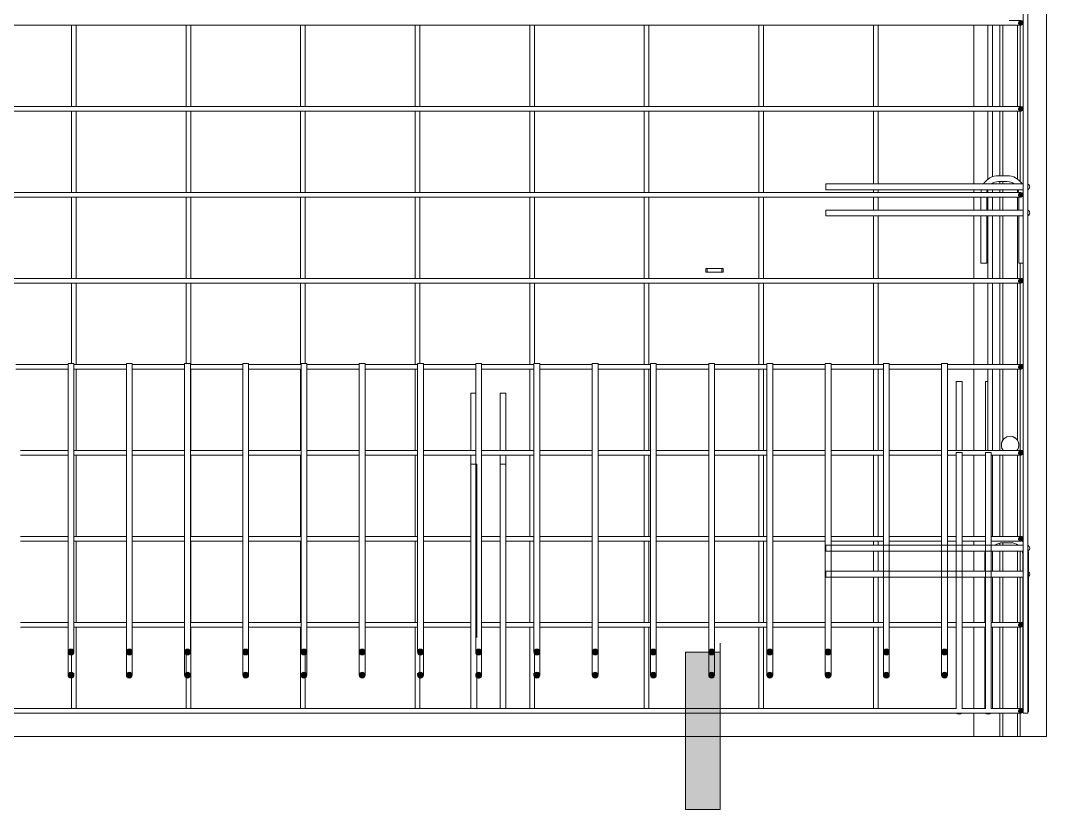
# Model space of a CAD drawing. Header units: millimetres. Extents: x 5559 to 16882, y -798 to 6095.
# Drawn here: x 7511 to 9272, y -326 to 1029 of the extents above; entities that cross this region are included whole.
import ezdxf

# ---------------------------------------------------------------- set-up
doc = ezdxf.new("R2010")
doc.units = ezdxf.units.MM
for name, color, linetype, lineweight in [('A-GENM', 13, 'Continuous', 18), ('A-WALL', 113, 'Continuous', 18), ('G-ANNO-SYMB', 111, 'Continuous', 9), ('S-RBAR', 171, 'Continuous', 18)]:
    doc.layers.add(name, color=color, linetype=linetype, lineweight=lineweight)

# ---------------------------------------------------------------- blocks, each defined once
blk = doc.blocks.new('RR spread anchor face based - RR-SA-1_4-160-295894-Elevation Front Copy 1')
at = {"layer": 'A-GENM'}
for p, q in [((8687.5, 603), (8690, 603)), ((8687.5, 597), (8687.5, 603)), ((8690, 603), (8715, 603)), ((8690, 597), (8690, 603)), ((8715, 603), (8717.5, 603)), ((8715, 597), (8715, 603)), ((8717.5, 603), (8717.5, 597)), ((8690, 597), (8687.5, 597)), ((8715, 597), (8690, 597)), ((8717.5, 597), (8715, 597))]:
    blk.add_line(p, q, dxfattribs=at)
blk = doc.blocks.new('Detail View - M_Section Tail - Filled Horizontal-15349-Elevation Front Copy 1')
at = {"layer": 'G-ANNO-SYMB'}
blk.add_hatch(color=256, dxfattribs=at).paths.add_polyline_path([(8652.3, -55.5), (8712.3, -55.5), (8712.3, -325.5), (8652.3, -325.5)])
for p, q in [((8652.3, -55.5), (8652.3, -325.5)), ((8712.3, -55.5), (8652.3, -55.5)), ((8712.3, -325.5), (8712.3, -55.5)), ((8652.3, -325.5), (8712.3, -325.5))]:
    blk.add_line(p, q, dxfattribs=at)

msp = doc.modelspace()

# ---------------------------------------------------------------- hatches: boundary and pattern name
at = {"layer": 'S-RBAR'}
h = msp.add_hatch(color=256, dxfattribs=at)
edge = h.paths.add_edge_path()
edge.add_arc((9228.4, 1024.7), 4, 0, 360)
for points in [[(9228.4, 1020.7), (9232.2, 1023.4), (9230.7, 1027.9), (9226, 1027.9), (9224.6, 1023.4)], [(9228.4, 873.1), (9232.2, 875.9), (9230.7, 880.3), (9226, 880.3), (9224.6, 875.9)], [(9228.4, 725.5), (9232.2, 728.3), (9230.7, 732.7), (9226, 732.7), (9224.6, 728.3)], [(9228.4, 577.9), (9232.2, 580.7), (9230.7, 585.2), (9226, 585.2), (9224.6, 580.7)], [(9228.4, 430.3), (9232.2, 433.1), (9230.7, 437.6), (9226, 437.6), (9224.6, 433.1), (9226.6, 431.6)], [(9228.4, 282.8), (9232.2, 285.5), (9230.7, 290), (9226, 290), (9224.6, 285.5)], [(9228.4, 135.2), (9232.2, 137.9), (9230.7, 142.4), (9226, 142.4), (9224.6, 137.9)], [(9228.4, -12.4), (9232.2, -9.7), (9230.7, -5.2), (9226, -5.2), (9224.6, -9.7)], [(7595.8, -59.9), (7601.4, -58.1), (7601.4, -52.2), (7595.8, -50.4), (7592.4, -55.2)], [(7695.8, -59.9), (7701.4, -58.1), (7701.4, -52.2), (7695.8, -50.4), (7692.4, -55.2)], [(7795.8, -59.9), (7801.4, -58.1), (7801.4, -52.2), (7795.8, -50.4), (7792.4, -55.2)], [(7895.8, -59.9), (7901.4, -58.1), (7901.4, -52.2), (7895.8, -50.4), (7892.4, -55.2)], [(7995.8, -59.9), (8001.4, -58.1), (8001.4, -52.2), (7995.8, -50.4), (7992.4, -55.2)], [(8095.8, -59.9), (8101.4, -58.1), (8101.4, -52.2), (8095.8, -50.4), (8092.4, -55.2)], [(8195.8, -59.9), (8201.4, -58.1), (8201.4, -52.2), (8195.8, -50.4), (8192.4, -55.2)], [(8295.8, -59.9), (8301.4, -58.1), (8301.4, -52.2), (8295.8, -50.4), (8292.4, -55.2)], [(8395.8, -59.9), (8401.4, -58.1), (8401.4, -52.2), (8395.8, -50.4), (8392.4, -55.2)], [(8495.8, -59.9), (8501.4, -58.1), (8501.4, -52.2), (8495.8, -50.4), (8492.4, -55.2), (8493, -56)], [(8595.8, -59.9), (8601.4, -58.1), (8601.4, -52.2), (8595.8, -50.4), (8592.4, -55.2)], [(8695.8, -59.9), (8701.4, -58.1), (8701.4, -52.2), (8695.8, -50.4), (8692.4, -55.2)], [(8795.8, -59.9), (8801.4, -58.1), (8801.4, -52.2), (8795.8, -50.4), (8792.4, -55.2)], [(8895.8, -59.9), (8901.4, -58.1), (8901.4, -52.2), (8895.8, -50.4), (8892.4, -55.2)], [(8995.8, -59.9), (9001.4, -58.1), (9001.4, -52.2), (8995.8, -50.4), (8992.4, -55.2)], [(9095.8, -59.9), (9101.4, -58.1), (9101.4, -52.2), (9095.8, -50.4), (9092.4, -55.2), (9094.3, -57.7)], [(7595.8, -99.8), (7601.4, -98), (7601.4, -92.1), (7595.8, -90.3), (7592.4, -95), (7595.5, -99.3)], [(7695.8, -99.8), (7701.4, -98), (7701.4, -92.1), (7695.8, -90.3), (7692.4, -95), (7695.5, -99.3)], [(7795.8, -99.8), (7801.4, -98), (7801.4, -92.1), (7795.8, -90.3), (7792.4, -95), (7795.5, -99.3)], [(7895.8, -99.8), (7901.4, -98), (7901.4, -92.1), (7895.8, -90.3), (7892.4, -95), (7895.5, -99.3)], [(7995.8, -99.8), (8001.4, -98), (8001.4, -92.1), (7995.8, -90.3), (7992.4, -95), (7995.5, -99.3)], [(8095.8, -99.8), (8101.4, -98), (8101.4, -92.1), (8095.8, -90.3), (8092.4, -95), (8095.5, -99.3)], [(8195.8, -99.8), (8201.4, -98), (8201.4, -92.1), (8195.8, -90.3), (8192.4, -95), (8195.5, -99.3)], [(8295.8, -99.8), (8301.4, -98), (8301.4, -92.1), (8295.8, -90.3), (8292.4, -95), (8295.5, -99.3)], [(8395.8, -99.8), (8401.4, -98), (8401.4, -92.1), (8395.8, -90.3), (8392.4, -95), (8395.5, -99.3)], [(8495.8, -99.8), (8501.4, -98), (8501.4, -92.1), (8495.8, -90.3), (8492.4, -95), (8495.5, -99.3)], [(8595.8, -99.8), (8601.4, -98), (8601.4, -92.1), (8595.8, -90.3), (8592.4, -95), (8595.5, -99.3)], [(8695.8, -99.8), (8701.4, -98), (8701.4, -92.1), (8695.8, -90.3), (8692.4, -95), (8695.5, -99.3)], [(8795.8, -99.8), (8801.4, -98), (8801.4, -92.1), (8795.8, -90.3), (8792.4, -95), (8795.5, -99.3)], [(8895.8, -99.8), (8901.4, -98), (8901.4, -92.1), (8895.8, -90.3), (8892.4, -95), (8895.5, -99.3)], [(8995.8, -99.8), (9001.4, -98), (9001.4, -92.1), (8995.8, -90.3), (8992.4, -95), (8995.5, -99.3)], [(9095.8, -99.8), (9101.4, -98), (9101.4, -92.1), (9095.8, -90.3), (9092.4, -95), (9095.5, -99.3)], [(9228.4, -160), (9232.2, -157.2), (9230.7, -152.8), (9226, -152.8), (9224.6, -157.2)]]:
    msp.add_hatch(color=256, dxfattribs=at).paths.add_polyline_path(points)
h = msp.add_hatch(color=256, dxfattribs=at)
edge = h.paths.add_edge_path()
edge.add_arc((9228.4, 877.1), 4, 0, 360)
h = msp.add_hatch(color=256, dxfattribs=at)
edge = h.paths.add_edge_path()
edge.add_arc((9228.4, 729.5), 4, 0, 360)
h = msp.add_hatch(color=256, dxfattribs=at)
edge = h.paths.add_edge_path()
edge.add_arc((9228.4, 581.9), 4, 0, 360)
h = msp.add_hatch(color=256, dxfattribs=at)
edge = h.paths.add_edge_path()
edge.add_arc((9228.4, 434.3), 4, 0, 360)
h = msp.add_hatch(color=256, dxfattribs=at)
edge = h.paths.add_edge_path()
edge.add_arc((9228.4, 286.8), 4, 0, 360)
h = msp.add_hatch(color=256, dxfattribs=at)
edge = h.paths.add_edge_path()
edge.add_arc((9228.4, 139.2), 4, 0, 360)
h = msp.add_hatch(color=256, dxfattribs=at)
edge = h.paths.add_edge_path()
edge.add_arc((9228.4, -8.4), 4, 0, 360)
h = msp.add_hatch(color=256, dxfattribs=at)
edge = h.paths.add_edge_path()
edge.add_arc((7597.4, -55.2), 5, 0, 360)
h = msp.add_hatch(color=256, dxfattribs=at)
edge = h.paths.add_edge_path()
edge.add_arc((7697.4, -55.2), 5, 0, 360)
h = msp.add_hatch(color=256, dxfattribs=at)
edge = h.paths.add_edge_path()
edge.add_arc((7797.4, -55.2), 5, 0, 360)
h = msp.add_hatch(color=256, dxfattribs=at)
edge = h.paths.add_edge_path()
edge.add_arc((7897.4, -55.2), 5, 0, 360)
h = msp.add_hatch(color=256, dxfattribs=at)
edge = h.paths.add_edge_path()
edge.add_arc((7997.4, -55.2), 5, 0, 360)
h = msp.add_hatch(color=256, dxfattribs=at)
edge = h.paths.add_edge_path()
edge.add_arc((8097.4, -55.2), 5, 0, 360)
h = msp.add_hatch(color=256, dxfattribs=at)
edge = h.paths.add_edge_path()
edge.add_arc((8197.4, -55.2), 5, 0, 360)
h = msp.add_hatch(color=256, dxfattribs=at)
edge = h.paths.add_edge_path()
edge.add_arc((8297.4, -55.2), 5, 0, 360)
h = msp.add_hatch(color=256, dxfattribs=at)
edge = h.paths.add_edge_path()
edge.add_arc((8397.4, -55.2), 5, 0, 360)
h = msp.add_hatch(color=256, dxfattribs=at)
edge = h.paths.add_edge_path()
edge.add_arc((8497.4, -55.2), 5, 0, 360)
h = msp.add_hatch(color=256, dxfattribs=at)
edge = h.paths.add_edge_path()
edge.add_arc((8597.4, -55.2), 5, 0, 360)
h = msp.add_hatch(color=256, dxfattribs=at)
edge = h.paths.add_edge_path()
edge.add_arc((8697.4, -55.2), 5, 0, 360)
h = msp.add_hatch(color=256, dxfattribs=at)
edge = h.paths.add_edge_path()
edge.add_arc((8797.4, -55.2), 5, 0, 360)
h = msp.add_hatch(color=256, dxfattribs=at)
edge = h.paths.add_edge_path()
edge.add_arc((8897.4, -55.2), 5, 0, 360)
h = msp.add_hatch(color=256, dxfattribs=at)
edge = h.paths.add_edge_path()
edge.add_arc((8997.4, -55.2), 5, 0, 360)
h = msp.add_hatch(color=256, dxfattribs=at)
edge = h.paths.add_edge_path()
edge.add_arc((9097.4, -55.2), 5, 0, 360)
h = msp.add_hatch(color=256, dxfattribs=at)
edge = h.paths.add_edge_path()
edge.add_arc((7597.4, -95), 5, 0, 360)
h = msp.add_hatch(color=256, dxfattribs=at)
edge = h.paths.add_edge_path()
edge.add_arc((7697.4, -95), 5, 0, 360)
h = msp.add_hatch(color=256, dxfattribs=at)
edge = h.paths.add_edge_path()
edge.add_arc((7797.4, -95), 5, 0, 360)
h = msp.add_hatch(color=256, dxfattribs=at)
edge = h.paths.add_edge_path()
edge.add_arc((7897.4, -95), 5, 0, 360)
h = msp.add_hatch(color=256, dxfattribs=at)
edge = h.paths.add_edge_path()
edge.add_arc((7997.4, -95), 5, 0, 360)
h = msp.add_hatch(color=256, dxfattribs=at)
edge = h.paths.add_edge_path()
edge.add_arc((8097.4, -95), 5, 0, 360)
h = msp.add_hatch(color=256, dxfattribs=at)
edge = h.paths.add_edge_path()
edge.add_arc((8197.4, -95), 5, 0, 360)
h = msp.add_hatch(color=256, dxfattribs=at)
edge = h.paths.add_edge_path()
edge.add_arc((8297.4, -95), 5, 0, 360)
h = msp.add_hatch(color=256, dxfattribs=at)
edge = h.paths.add_edge_path()
edge.add_arc((8397.4, -95), 5, 0, 360)
h = msp.add_hatch(color=256, dxfattribs=at)
edge = h.paths.add_edge_path()
edge.add_arc((8497.4, -95), 5, 0, 360)
h = msp.add_hatch(color=256, dxfattribs=at)
edge = h.paths.add_edge_path()
edge.add_arc((8597.4, -95), 5, 0, 360)
h = msp.add_hatch(color=256, dxfattribs=at)
edge = h.paths.add_edge_path()
edge.add_arc((8697.4, -95), 5, 0, 360)
h = msp.add_hatch(color=256, dxfattribs=at)
edge = h.paths.add_edge_path()
edge.add_arc((8797.4, -95), 5, 0, 360)
h = msp.add_hatch(color=256, dxfattribs=at)
edge = h.paths.add_edge_path()
edge.add_arc((8897.4, -95), 5, 0, 360)
h = msp.add_hatch(color=256, dxfattribs=at)
edge = h.paths.add_edge_path()
edge.add_arc((8997.4, -95), 5, 0, 360)
h = msp.add_hatch(color=256, dxfattribs=at)
edge = h.paths.add_edge_path()
edge.add_arc((9097.4, -95), 5, 0, 360)
h = msp.add_hatch(color=256, dxfattribs=at)
edge = h.paths.add_edge_path()
edge.add_arc((9228.4, -156), 4, 0, 360)

# ---------------------------------------------------------------- linework, layer by layer
at = {"layer": 'A-WALL'}
for p, q in [((9272.4, 3000), (9272.4, -200)), ((9147.4, 881.1), (9147.4, 1020.7)), ((9192.4, 881.1), (9192.4, 1020.7)), ((9197.4, 1020.7), (9197.4, 881.1)), ((9222.4, 881.1), (9222.4, 1020.7)), ((9227.4, 1020.7), (9227.4, 881.1)), ((9147.4, 748.1), (9147.4, 873.1)), ((9192.4, 762.3), (9192.4, 873.1)), ((9197.4, 873.1), (9197.4, 762.3)), ((9222.4, 756.4), (9222.4, 873.1)), ((9227.4, 873.1), (9227.4, 751.8)), ((9192.4, 748.1), (9192.4, 752.3)), ((9197.4, 752.3), (9197.4, 748.1)), ((9147.4, 733.5), (9147.4, 738.1)), ((9147.4, 703.4), (9147.4, 725.5)), ((9192.4, 733.5), (9192.4, 738.1)), ((9192.4, 703.4), (9192.4, 725.5)), ((9197.4, 738.1), (9197.4, 733.5)), ((9197.4, 725.5), (9197.4, 703.4)), ((9222.4, 733.5), (9222.4, 738.1)), ((9222.4, 703.4), (9222.4, 725.5)), ((9147.4, 585.9), (9147.4, 693.4)), ((9192.4, 585.9), (9192.4, 693.4)), ((9197.4, 693.4), (9197.4, 585.9)), ((9222.4, 585.9), (9222.4, 693.4)), ((9227.4, 612.3), (9227.4, 585.9)), ((9147.4, 438.3), (9147.4, 577.9)), ((9192.4, 438.3), (9192.4, 577.9)), ((9197.4, 577.9), (9197.4, 438.3)), ((9222.4, 438.3), (9222.4, 577.9)), ((9227.4, 577.9), (9227.4, 438.3)), ((9147.4, 290.8), (9147.4, 430.3)), ((9192.4, 290.8), (9192.4, 430.3)), ((9197.4, 430.3), (9197.4, 308.3)), ((9222.4, 308.3), (9222.4, 430.3)), ((9227.4, 430.3), (9227.4, 290.8)), ((9147.4, 143.2), (9147.4, 282.8)), ((9192.4, 143.2), (9192.4, 282.8)), ((9197.4, 291.7), (9197.4, 290.8)), ((9197.4, 282.8), (9197.4, 143.2)), ((9222.4, 290.8), (9222.4, 291.7)), ((9222.4, 143.2), (9222.4, 282.8)), ((9227.4, 282.8), (9227.4, 143.2)), ((9147.4, 128.1), (9147.4, 135.2)), ((9192.4, 128.1), (9192.4, 131.8)), ((9197.4, 132.3), (9197.4, 128.1)), ((9222.4, 128.1), (9222.4, 129)), ((9147.4, 83.4), (9147.4, 118.1)), ((9192.4, 83.4), (9192.4, 118.1)), ((9197.4, 118.1), (9197.4, 83.4)), ((9222.4, 83.4), (9222.4, 118.1)), ((9227.4, 118.1), (9227.4, 83.4)), ((9147.4, -4.4), (9147.4, 73.4)), ((9192.4, -4.4), (9192.4, 73.4)), ((9197.4, 73.4), (9197.4, -4.4)), ((9222.4, -4.4), (9222.4, 73.4)), ((9227.4, 73.4), (9227.4, -4.4)), ((9147.4, -152), (9147.4, -12.4)), ((9192.4, -152), (9192.4, -12.4)), ((9197.4, -12.4), (9197.4, -152)), ((9222.4, -152), (9222.4, -12.4)), ((9227.4, -12.4), (9227.4, -152)), ((9147.4, -200), (9147.4, -160)), ((9192.4, -200), (9192.4, -160)), ((9197.4, -160), (9197.4, -200)), ((9222.4, -200), (9222.4, -160)), ((9227.4, -160), (9227.4, -200)), ((6522.4, -200), (9272.4, -200))]:
    msp.add_line(p, q, dxfattribs=at)
at = {"layer": 'A-WALL', "flags": 128}
for points in [[(9197.4, 308.3), (9196.6, 307), (9196, 305.7), (9195.5, 304.3), (9195.2, 302.9), (9195, 301.5), (9194.9, 300)], [(9194.9, 300), (9195, 298.5), (9195.2, 297.1), (9195.5, 295.7), (9196, 294.3), (9196.6, 293), (9197.4, 291.7)], [(9224.9, 300), (9224.8, 301.5), (9224.6, 302.9), (9224.2, 304.3), (9223.8, 305.7), (9223.1, 307), (9222.4, 308.3)], [(9222.4, 291.7), (9223.1, 293), (9223.8, 294.3), (9224.2, 295.7), (9224.6, 297.1), (9224.8, 298.5), (9224.9, 300)]]:
    msp.add_lwpolyline(points, dxfattribs=at)
at = {"layer": 'A-WALL'}
for start, end in [(165.7119, 180), (180, 194.2881), (150.5664, 163.1431), (140.2016, 149.307), (33.5573, 146.4427), (125.2469, 133.6288), (105, 119.0796), (60.8122, 75), (46.2184, 55.3701), (30.3867, 40.3779), (15.2591, 29.6844), (0, 14.6602), (345.3398, 0), (196.8569, 209.4336), (210.693, 218.4403), (213.5573, 218.3822), (321.5597, 329.6133), (321.6178, 326.4427), (330.3156, 344.7409)]:
    msp.add_arc((9209.9, 300), 15, start, end, dxfattribs=at)
at = {"layer": 'G-ANNO-SYMB'}
msp.add_line((8712.3, -40.2), (8712.3, -55.5), dxfattribs=at)
at = {"layer": 'S-RBAR'}
for p, q in [((9232.4, -160), (9232.4, 2960)), ((9240.4, -160), (9240.4, 2960)), ((9208.4, 1028.7), (9228.4, 1028.7)), ((9226, 1027.9), (9224.6, 1023.4)), ((9224.6, 1023.4), (9228.4, 1020.7)), ((9230.7, 1027.9), (9226, 1027.9)), ((9228.4, 1020.7), (9232.2, 1023.4)), ((9232.2, 1023.4), (9230.7, 1027.9)), ((6586.4, 1020.7), (9208.4, 1020.7)), ((7598.3, 1020.7), (7598.3, 881.1)), ((7606.3, 1020.7), (7606.3, 881.1)), ((7795, 1020.7), (7795, 881.1)), ((7803, 1020.7), (7803, 881.1)), ((7991.7, 1020.7), (7991.7, 881.1)), ((7999.7, 1020.7), (7999.7, 881.1)), ((8188.4, 1020.7), (8188.4, 881.1)), ((8196.4, 1020.7), (8196.4, 881.1)), ((8385.1, 1020.7), (8385.1, 881.1)), ((8393.1, 1020.7), (8393.1, 881.1)), ((8581.8, 1020.7), (8581.8, 881.1)), ((8589.8, 1020.7), (8589.8, 881.1)), ((8778.5, 1020.7), (8778.5, 881.1)), ((8786.5, 1020.7), (8786.5, 881.1)), ((8975.2, 1020.7), (8975.2, 881.1)), ((8983.2, 1020.7), (8983.2, 881.1)), ((9171.9, 1020.7), (9171.9, 881.1)), ((9179.9, 1020.7), (9179.9, 881.1)), ((9208.4, 1020.7), (9228.4, 1020.7)), ((6586.4, 881.1), (9208.4, 881.1)), ((9208.4, 881.1), (9228.4, 881.1)), ((6586.4, 873.1), (9208.4, 873.1)), ((7598.3, 873.1), (7598.3, 733.5)), ((7606.3, 873.1), (7606.3, 733.5)), ((7795, 873.1), (7795, 733.5)), ((7803, 873.1), (7803, 733.5)), ((7991.7, 873.1), (7991.7, 733.5)), ((7999.7, 873.1), (7999.7, 733.5)), ((8188.4, 873.1), (8188.4, 733.5)), ((8196.4, 873.1), (8196.4, 733.5)), ((8385.1, 873.1), (8385.1, 733.5)), ((8393.1, 873.1), (8393.1, 733.5)), ((8581.8, 873.1), (8581.8, 733.5)), ((8589.8, 873.1), (8589.8, 733.5)), ((8778.5, 873.1), (8778.5, 733.5)), ((8786.5, 873.1), (8786.5, 733.5)), ((8975.2, 873.1), (8975.2, 748.1)), ((8983.2, 873.1), (8983.2, 748.1)), ((9171.9, 873.1), (9171.9, 756)), ((9179.9, 873.1), (9179.9, 760.4)), ((9208.4, 873.1), (9228.4, 873.1)), ((9226, 880.3), (9224.6, 875.9)), ((9224.6, 875.9), (9228.4, 873.1)), ((9230.7, 880.3), (9226, 880.3)), ((9228.4, 873.1), (9232.2, 875.9)), ((9232.2, 875.9), (9230.7, 880.3)), ((9204.9, 762.3), (9189.9, 762.3)), ((9217.7, 748.1), (8893.7, 748.1)), ((8893.7, 748.1), (8893.7, 738.1)), ((9179.9, 749.6), (9179.9, 748.1)), ((9204.9, 752.3), (9189.9, 752.3)), ((9217.7, 748.1), (9232.9, 748.1)), ((6586.4, 733.5), (9208.4, 733.5)), ((6586.4, 725.5), (9208.4, 725.5)), ((7598.3, 725.5), (7598.3, 585.9)), ((7606.3, 725.5), (7606.3, 585.9)), ((7795, 725.5), (7795, 585.9)), ((7803, 725.5), (7803, 585.9)), ((7991.7, 725.5), (7991.7, 585.9)), ((7999.7, 725.5), (7999.7, 585.9)), ((8188.4, 725.5), (8188.4, 585.9)), ((8196.4, 725.5), (8196.4, 585.9)), ((8385.1, 725.5), (8385.1, 585.9)), ((8393.1, 725.5), (8393.1, 585.9)), ((8581.8, 725.5), (8581.8, 585.9)), ((8589.8, 725.5), (8589.8, 585.9)), ((8778.5, 725.5), (8778.5, 585.9)), ((8786.5, 725.5), (8786.5, 585.9)), ((9217.7, 738.1), (8893.7, 738.1)), ((8975.2, 738.1), (8975.2, 733.5)), ((8975.2, 725.5), (8975.2, 703.4)), ((8983.2, 738.1), (8983.2, 733.5)), ((8983.2, 725.5), (8983.2, 703.4)), ((9159.9, 725.5), (9159.9, 703.4)), ((9169.9, 725.5), (9169.9, 703.4)), ((9171.9, 738.1), (9171.9, 733.5)), ((9171.9, 725.5), (9171.9, 703.4)), ((9179.9, 738.1), (9179.9, 733.5)), ((9179.9, 725.5), (9179.9, 703.4)), ((9208.4, 733.5), (9228.4, 733.5)), ((9208.4, 725.5), (9228.4, 725.5)), ((9217.7, 738.1), (9232.9, 738.1)), ((9226, 732.7), (9224.6, 728.3)), ((9224.6, 728.3), (9228.4, 725.5)), ((9224.9, 703.4), (9224.9, 725.5)), ((9230.7, 732.7), (9226, 732.7)), ((9228.4, 725.5), (9232.2, 728.3)), ((9232.2, 728.3), (9230.7, 732.7)), ((9217.7, 703.4), (8893.7, 703.4)), ((8893.7, 703.4), (8893.7, 693.4)), ((9217.7, 693.4), (8893.7, 693.4)), ((8975.2, 693.4), (8975.2, 585.9)), ((8983.2, 693.4), (8983.2, 585.9)), ((9159.9, 693.4), (9159.9, 612.3)), ((9169.9, 693.4), (9169.9, 612.3)), ((9171.9, 693.4), (9171.9, 585.9)), ((9179.9, 693.4), (9179.9, 585.9)), ((9217.7, 703.4), (9232.9, 703.4)), ((9217.7, 693.4), (9232.9, 693.4)), ((9224.9, 612.3), (9224.9, 693.4)), ((9159.9, 612.3), (9169.9, 612.3)), ((9232.4, 612.3), (9224.9, 612.3)), ((6586.4, 585.9), (9208.4, 585.9)), ((9208.4, 585.9), (9228.4, 585.9)), ((9226, 585.2), (9224.6, 580.7)), ((9230.7, 585.2), (9226, 585.2)), ((9232.2, 580.7), (9230.7, 585.2)), ((6586.4, 577.9), (9208.4, 577.9)), ((7598.3, 577.9), (7598.3, 439.8)), ((7606.3, 577.9), (7606.3, 438.3)), ((7795, 577.9), (7795, 439.8)), ((7803, 577.9), (7803, 438.3)), ((7991.7, 577.9), (7991.7, 438.3)), ((7999.7, 577.9), (7999.7, 439.8)), ((8188.4, 577.9), (8188.4, 438.3)), ((8196.4, 577.9), (8196.4, 439.8)), ((8385.1, 577.9), (8385.1, 438.3)), ((8393.1, 577.9), (8393.1, 439.8)), ((8581.8, 577.9), (8581.8, 438.3)), ((8589.8, 577.9), (8589.8, 438.3)), ((8778.5, 577.9), (8778.5, 438.3)), ((8786.5, 577.9), (8786.5, 438.3)), ((8975.2, 577.9), (8975.2, 438.3)), ((8983.2, 577.9), (8983.2, 438.3)), ((9171.9, 577.9), (9171.9, 438.3)), ((9179.9, 577.9), (9179.9, 438.3)), ((9208.4, 577.9), (9228.4, 577.9)), ((9224.6, 580.7), (9228.4, 577.9)), ((9228.4, 577.9), (9232.2, 580.7)), ((7502.4, 438.3), (7592.4, 438.3)), ((7502.4, 430.3), (7592.4, 430.3)), ((7592.4, 439.8), (7592.4, -30.2)), ((7592.4, 439.8), (7602.4, 439.8)), ((7602.4, 439.8), (7602.4, -30.2)), ((7602.4, 438.3), (7692.4, 438.3)), ((7602.4, 430.3), (7692.4, 430.3)), ((7606.3, 430.3), (7606.3, 290.8)), ((7692.4, 439.8), (7692.4, -30.2)), ((7692.4, 439.8), (7702.4, 439.8)), ((7702.4, 439.8), (7702.4, -30.2)), ((7702.4, 438.3), (7792.4, 438.3)), ((7702.4, 430.3), (7792.4, 430.3)), ((7792.4, 439.8), (7792.4, -30.2)), ((7792.4, 439.8), (7802.4, 439.8)), ((7802.4, 439.8), (7802.4, -30.2)), ((7802.4, 438.3), (7892.4, 438.3)), ((7802.4, 430.3), (7892.4, 430.3)), ((7803, 430.3), (7803, 290.8)), ((7892.4, 439.8), (7892.4, -30.2)), ((7892.4, 439.8), (7902.4, 439.8)), ((7902.4, 439.8), (7902.4, -30.2)), ((7902.4, 438.3), (7992.4, 438.3)), ((7902.4, 430.3), (7992.4, 430.3)), ((7991.7, 430.3), (7991.7, 290.8)), ((7992.4, 439.8), (7992.4, -30.2)), ((7992.4, 439.8), (8002.4, 439.8)), ((8002.4, 439.8), (8002.4, -30.2)), ((8002.4, 438.3), (8092.4, 438.3)), ((8002.4, 430.3), (8092.4, 430.3)), ((8092.4, 439.8), (8092.4, -30.2)), ((8092.4, 439.8), (8102.4, 439.8)), ((8102.4, 439.8), (8102.4, -30.2)), ((8102.4, 438.3), (8192.4, 438.3)), ((8102.4, 430.3), (8192.4, 430.3)), ((8188.4, 430.3), (8188.4, 290.8)), ((8192.4, 439.8), (8192.4, -30.2)), ((8192.4, 439.8), (8202.4, 439.8)), ((8202.4, 439.8), (8202.4, -30.2)), ((8202.4, 438.3), (8292.4, 438.3)), ((8202.4, 430.3), (8292.4, 430.3)), ((8292.4, 439.8), (8292.4, -30.2)), ((8292.4, 439.8), (8302.4, 439.8)), ((8302.4, 439.8), (8302.4, -30.2)), ((8302.4, 438.3), (8392.4, 438.3)), ((8302.4, 430.3), (8392.4, 430.3)), ((8385.1, 430.3), (8385.1, 290.8)), ((8392.4, 439.8), (8392.4, -30.2)), ((8392.4, 439.8), (8402.4, 439.8)), ((8402.4, 439.8), (8402.4, -30.2)), ((8402.4, 438.3), (8492.4, 438.3)), ((8402.4, 430.3), (8492.4, 430.3)), ((8492.4, 439.8), (8492.4, -30.2)), ((8492.4, 439.8), (8502.4, 439.8)), ((8502.4, 439.8), (8502.4, -30.2)), ((8502.4, 438.3), (8592.4, 438.3)), ((8502.4, 430.3), (8592.4, 430.3)), ((8581.8, 430.3), (8581.8, 290.8)), ((8589.8, 430.3), (8589.8, 290.8)), ((8592.4, 439.8), (8592.4, -30.2)), ((8592.4, 439.8), (8602.4, 439.8)), ((8602.4, 439.8), (8602.4, -30.2)), ((8602.4, 438.3), (8692.4, 438.3)), ((8602.4, 430.3), (8692.4, 430.3)), ((8692.4, 439.8), (8692.4, -30.2)), ((8692.4, 439.8), (8702.4, 439.8)), ((8702.4, 439.8), (8702.4, -30.2)), ((8702.4, 438.3), (8792.4, 438.3)), ((8702.4, 430.3), (8792.4, 430.3)), ((8778.5, 430.3), (8778.5, 290.8)), ((8786.5, 430.3), (8786.5, 290.8)), ((8792.4, 439.8), (8792.4, -30.2)), ((8792.4, 439.8), (8802.4, 439.8)), ((8802.4, 439.8), (8802.4, -30.2)), ((8802.4, 438.3), (8892.4, 438.3)), ((8802.4, 430.3), (8892.4, 430.3)), ((8892.4, 439.8), (8892.4, -30.2)), ((8892.4, 439.8), (8902.4, 439.8)), ((8902.4, 439.8), (8902.4, -30.2)), ((8902.4, 438.3), (8992.4, 438.3)), ((8902.4, 430.3), (8992.4, 430.3)), ((8975.2, 430.3), (8975.2, 290.8)), ((8983.2, 430.3), (8983.2, 290.8)), ((8992.4, 439.8), (8992.4, -30.2)), ((8992.4, 439.8), (9002.4, 439.8)), ((9002.4, 439.8), (9002.4, -30.2)), ((9002.4, 438.3), (9092.4, 438.3)), ((9002.4, 430.3), (9092.4, 430.3)), ((9092.4, 439.8), (9092.4, -30.2)), ((9092.4, 439.8), (9102.4, 439.8)), ((9102.4, 439.8), (9102.4, -30.2)), ((9102.4, 438.3), (9208.4, 438.3)), ((9102.4, 430.3), (9208.4, 430.3)), ((9171.9, 430.3), (9171.9, 290.8)), ((9179.9, 430.3), (9179.9, 290.8)), ((9208.4, 438.3), (9228.4, 438.3)), ((9208.4, 430.3), (9228.4, 430.3)), ((9226, 437.6), (9224.6, 433.1)), ((9224.6, 433.1), (9226.6, 431.6)), ((9230.7, 437.6), (9226, 437.6)), ((9226.6, 431.6), (9228.4, 430.3)), ((9228.4, 430.3), (9232.2, 433.1)), ((9232.2, 433.1), (9230.7, 437.6)), ((9127.4, 409.1), (9117.4, 409.1)), ((9117.4, 290.8), (9117.4, 409.1)), ((9127.4, 290.8), (9127.4, 409.1)), ((9171.9, 409.1), (9167.4, 409.1)), ((9167.4, 290.8), (9167.4, 409.1)), ((8292.4, 389.1), (8284.1, 389.1)), ((8284.1, 290.8), (8284.1, 389.1)), ((8344.1, 389.1), (8334.1, 389.1)), ((8334.1, 290.8), (8334.1, 389.1)), ((8344.1, 290.8), (8344.1, 389.1)), ((7510.7, 290.8), (7592.4, 290.8)), ((7510.7, 282.8), (7592.4, 282.8)), ((7602.4, 290.8), (7692.4, 290.8)), ((7602.4, 282.8), (7692.4, 282.8)), ((7606.3, 282.8), (7606.3, 143.2)), ((7702.4, 290.8), (7792.4, 290.8)), ((7702.4, 282.8), (7792.4, 282.8)), ((7802.4, 290.8), (7892.4, 290.8)), ((7802.4, 282.8), (7892.4, 282.8)), ((7803, 282.8), (7803, 143.2)), ((7902.4, 290.8), (7992.4, 290.8)), ((7902.4, 282.8), (7992.4, 282.8)), ((7991.7, 282.8), (7991.7, 143.2)), ((8002.4, 290.8), (8092.4, 290.8)), ((8002.4, 282.8), (8092.4, 282.8)), ((8102.4, 290.8), (8192.4, 290.8)), ((8102.4, 282.8), (8192.4, 282.8)), ((8188.4, 282.8), (8188.4, 143.2)), ((8202.4, 290.8), (8292.4, 290.8)), ((8202.4, 282.8), (8292.4, 282.8)), ((8284.1, 267.2), (8284.1, 282.8)), ((8302.4, 290.8), (8392.4, 290.8)), ((8302.4, 282.8), (8392.4, 282.8)), ((8334.1, 267.2), (8334.1, 282.8)), ((8344.1, 267.2), (8344.1, 282.8)), ((8385.1, 282.8), (8385.1, 143.2)), ((8402.4, 290.8), (8492.4, 290.8)), ((8402.4, 282.8), (8492.4, 282.8)), ((8502.4, 290.8), (8592.4, 290.8)), ((8502.4, 282.8), (8592.4, 282.8)), ((8581.8, 282.8), (8581.8, 143.2)), ((8589.8, 282.8), (8589.8, 143.2)), ((8602.4, 290.8), (8692.4, 290.8)), ((8602.4, 282.8), (8692.4, 282.8)), ((8702.4, 290.8), (8792.4, 290.8)), ((8702.4, 282.8), (8792.4, 282.8)), ((8778.5, 282.8), (8778.5, 143.2)), ((8786.5, 282.8), (8786.5, 143.2)), ((8802.4, 290.8), (8892.4, 290.8)), ((8802.4, 282.8), (8892.4, 282.8)), ((8902.4, 290.8), (8992.4, 290.8)), ((8902.4, 282.8), (8992.4, 282.8)), ((8975.2, 282.8), (8975.2, 143.2)), ((8983.2, 282.8), (8983.2, 143.2)), ((9002.4, 290.8), (9092.4, 290.8)), ((9002.4, 282.8), (9092.4, 282.8)), ((9102.4, 290.8), (9208.4, 290.8)), ((9102.4, 282.8), (9117.4, 282.8)), ((9117.4, 287.2), (9117.4, -132.2)), ((9117.4, 287.2), (9127.4, 287.2)), ((9127.4, 287.2), (9127.4, -132.2)), ((9127.4, 282.8), (9167.4, 282.8)), ((9167.4, 287.2), (9167.4, -132.2)), ((9167.4, 287.2), (9177.4, 287.2)), ((9177.4, 287.2), (9177.4, -132.2)), ((9177.4, 282.8), (9208.4, 282.8)), ((9179.9, 282.8), (9179.9, 143.2)), ((9208.4, 290.8), (9228.4, 290.8)), ((9208.4, 282.8), (9228.4, 282.8)), ((9226, 290), (9224.6, 285.5)), ((9224.6, 285.5), (9228.4, 282.8)), ((9230.7, 290), (9226, 290)), ((9228.4, 282.8), (9232.2, 285.5)), ((9232.2, 285.5), (9230.7, 290)), ((8284.1, 267.2), (8284.1, -129.9)), ((8284.1, 267.2), (8294.1, 267.2)), ((8294.1, 267.2), (8294.1, -30.2)), ((8334.1, 267.2), (8334.1, -129.9)), ((8334.1, 267.2), (8344.1, 267.2)), ((8344.1, 267.2), (8344.1, -129.9)), ((7510.7, 143.2), (7592.4, 143.2)), ((7602.4, 143.2), (7692.4, 143.2)), ((7702.4, 143.2), (7792.4, 143.2)), ((7802.4, 143.2), (7892.4, 143.2)), ((7902.4, 143.2), (7992.4, 143.2)), ((8002.4, 143.2), (8092.4, 143.2)), ((8102.4, 143.2), (8192.4, 143.2)), ((8202.4, 143.2), (8284.1, 143.2)), ((8302.4, 143.2), (8334.1, 143.2)), ((8344.1, 143.2), (8392.4, 143.2)), ((8402.4, 143.2), (8492.4, 143.2)), ((8502.4, 143.2), (8592.4, 143.2)), ((8602.4, 143.2), (8692.4, 143.2)), ((8702.4, 143.2), (8792.4, 143.2)), ((8802.4, 143.2), (8892.4, 143.2)), ((8902.4, 143.2), (8992.4, 143.2)), ((9002.4, 143.2), (9092.4, 143.2)), ((9102.4, 143.2), (9117.4, 143.2)), ((9127.4, 143.2), (9167.4, 143.2)), ((9177.4, 143.2), (9208.4, 143.2)), ((9208.4, 143.2), (9228.4, 143.2)), ((9226, 142.4), (9224.6, 137.9)), ((9230.7, 142.4), (9226, 142.4)), ((9232.2, 137.9), (9230.7, 142.4)), ((7510.7, 135.2), (7592.4, 135.2)), ((7602.4, 135.2), (7692.4, 135.2)), ((7606.3, 135.2), (7606.3, -4.4)), ((7702.4, 135.2), (7792.4, 135.2)), ((7802.4, 135.2), (7892.4, 135.2)), ((7803, 135.2), (7803, -4.4)), ((7902.4, 135.2), (7992.4, 135.2)), ((7991.7, 135.2), (7991.7, -4.4)), ((8002.4, 135.2), (8092.4, 135.2)), ((8102.4, 135.2), (8192.4, 135.2)), ((8188.4, 135.2), (8188.4, -4.4)), ((8202.4, 135.2), (8284.1, 135.2)), ((8302.4, 135.2), (8334.1, 135.2)), ((8344.1, 135.2), (8392.4, 135.2)), ((8385.1, 135.2), (8385.1, -4.4)), ((8402.4, 135.2), (8492.4, 135.2)), ((8502.4, 135.2), (8592.4, 135.2)), ((8581.8, 135.2), (8581.8, -4.4)), ((8589.8, 135.2), (8589.8, -4.4)), ((8602.4, 135.2), (8692.4, 135.2)), ((8702.4, 135.2), (8792.4, 135.2)), ((8778.5, 135.2), (8778.5, -4.4)), ((8786.5, 135.2), (8786.5, -4.4)), ((8802.4, 135.2), (8892.4, 135.2)), ((9217.7, 128.1), (8893.7, 128.1)), ((8893.7, 128.1), (8893.7, 118.1)), ((8902.4, 135.2), (8992.4, 135.2)), ((8975.2, 135.2), (8975.2, 128.1)), ((8983.2, 135.2), (8983.2, 128.1)), ((9002.4, 135.2), (9092.4, 135.2)), ((9102.4, 135.2), (9117.4, 135.2)), ((9127.4, 135.2), (9167.4, 135.2)), ((9177.4, 135.2), (9208.4, 135.2)), ((9211.6, 132.3), (9196.6, 132.3)), ((9208.4, 135.2), (9228.4, 135.2)), ((9217.7, 128.1), (9232.9, 128.1)), ((9224.6, 137.9), (9228.4, 135.2)), ((9228.4, 135.2), (9232.2, 137.9)), ((9217.7, 118.1), (8893.7, 118.1)), ((8975.2, 118.1), (8975.2, 83.4)), ((8983.2, 118.1), (8983.2, 83.4)), ((9166.6, 112.3), (9166.6, 83.4)), ((9179.9, 118.1), (9179.9, 83.4)), ((9217.7, 118.1), (9232.9, 118.1)), ((9231.6, 83.4), (9231.6, 112.3)), ((9241.6, -157.7), (9241.6, 112.3)), ((9217.7, 83.4), (8893.7, 83.4)), ((8893.7, 83.4), (8893.7, 73.4)), ((9217.7, 73.4), (8893.7, 73.4)), ((8975.2, 73.4), (8975.2, -4.4)), ((8983.2, 73.4), (8983.2, -4.4)), ((9166.6, 73.4), (9166.6, -4.4)), ((9179.9, 73.4), (9179.9, -4.4)), ((9217.7, 83.4), (9232.9, 83.4)), ((9217.7, 73.4), (9232.9, 73.4)), ((9231.6, -6.1), (9231.6, 73.4)), ((7510.7, -4.4), (7592.4, -4.4)), ((7510.7, -12.4), (7592.4, -12.4)), ((7602.4, -4.4), (7692.4, -4.4)), ((7602.4, -12.4), (7692.4, -12.4)), ((7606.3, -12.4), (7606.3, -152)), ((7702.4, -4.4), (7792.4, -4.4)), ((7702.4, -12.4), (7792.4, -12.4)), ((7802.4, -4.4), (7892.4, -4.4)), ((7802.4, -12.4), (7892.4, -12.4)), ((7803, -12.4), (7803, -152)), ((7902.4, -4.4), (7992.4, -4.4)), ((7902.4, -12.4), (7992.4, -12.4)), ((7991.7, -12.4), (7991.7, -152)), ((8002.4, -4.4), (8092.4, -4.4)), ((8002.4, -12.4), (8092.4, -12.4)), ((8102.4, -4.4), (8192.4, -4.4)), ((8102.4, -12.4), (8192.4, -12.4)), ((8188.4, -12.4), (8188.4, -152)), ((8202.4, -4.4), (8284.1, -4.4)), ((8202.4, -12.4), (8284.1, -12.4)), ((8302.4, -4.4), (8334.1, -4.4)), ((8302.4, -12.4), (8334.1, -12.4)), ((8344.1, -4.4), (8392.4, -4.4)), ((8344.1, -12.4), (8392.4, -12.4)), ((8385.1, -12.4), (8385.1, -152)), ((8402.4, -4.4), (8492.4, -4.4)), ((8402.4, -12.4), (8492.4, -12.4)), ((8502.4, -4.4), (8592.4, -4.4)), ((8502.4, -12.4), (8592.4, -12.4)), ((8581.8, -12.4), (8581.8, -152)), ((8589.8, -12.4), (8589.8, -152)), ((8602.4, -4.4), (8692.4, -4.4)), ((8602.4, -12.4), (8692.4, -12.4)), ((8702.4, -4.4), (8792.4, -4.4)), ((8702.4, -12.4), (8792.4, -12.4)), ((8778.5, -12.4), (8778.5, -152)), ((8786.5, -12.4), (8786.5, -152)), ((8802.4, -4.4), (8892.4, -4.4)), ((8802.4, -12.4), (8892.4, -12.4)), ((8902.4, -4.4), (8992.4, -4.4)), ((8902.4, -12.4), (8992.4, -12.4)), ((8975.2, -12.4), (8975.2, -152)), ((8983.2, -12.4), (8983.2, -152)), ((9002.4, -4.4), (9092.4, -4.4)), ((9002.4, -12.4), (9092.4, -12.4)), ((9102.4, -4.4), (9117.4, -4.4)), ((9102.4, -12.4), (9117.4, -12.4)), ((9127.4, -4.4), (9167.4, -4.4)), ((9127.4, -12.4), (9167.4, -12.4)), ((9166.6, -12.4), (9166.6, -152)), ((9177.4, -4.4), (9208.4, -4.4)), ((9177.4, -12.4), (9208.4, -12.4)), ((9179.9, -12.4), (9179.9, -152)), ((9208.4, -4.4), (9228.4, -4.4)), ((9208.4, -12.4), (9228.4, -12.4)), ((9226, -5.2), (9224.6, -9.7)), ((9224.6, -9.7), (9228.4, -12.4)), ((9230.7, -5.2), (9226, -5.2)), ((9228.4, -12.4), (9232.2, -9.7)), ((9232.2, -9.7), (9230.7, -5.2)), ((9231.6, -153.7), (9231.6, -10.7)), ((7592.4, -30.2), (7592.4, -55.2)), ((7602.4, -30.2), (7602.4, -55.2)), ((7692.4, -30.2), (7692.4, -55.2)), ((7702.4, -30.2), (7702.4, -55.2)), ((7792.4, -30.2), (7792.4, -55.2)), ((7802.4, -30.2), (7802.4, -55.2)), ((7892.4, -30.2), (7892.4, -55.2)), ((7902.4, -30.2), (7902.4, -55.2)), ((7992.4, -30.2), (7992.4, -55.2)), ((8002.4, -30.2), (8002.4, -55.2)), ((8092.4, -30.2), (8092.4, -55.2)), ((8102.4, -30.2), (8102.4, -55.2)), ((8192.4, -30.2), (8192.4, -55.2)), ((8202.4, -30.2), (8202.4, -55.2)), ((8292.4, -30.2), (8292.4, -55.2)), ((8302.4, -30.2), (8302.4, -55.2)), ((8392.4, -30.2), (8392.4, -55.2)), ((8402.4, -30.2), (8402.4, -55.2)), ((8492.4, -30.2), (8492.4, -55.2)), ((8502.4, -30.2), (8502.4, -55.2)), ((8592.4, -30.2), (8592.4, -55.2)), ((8602.4, -30.2), (8602.4, -55.2)), ((8692.4, -30.2), (8692.4, -55.2)), ((8702.4, -30.2), (8702.4, -55.2)), ((8792.4, -30.2), (8792.4, -55.2)), ((8802.4, -30.2), (8802.4, -55.2)), ((8892.4, -30.2), (8892.4, -55.2)), ((8902.4, -30.2), (8902.4, -55.2)), ((8992.4, -30.2), (8992.4, -55.2)), ((9002.4, -30.2), (9002.4, -55.2)), ((9092.4, -30.2), (9092.4, -55.2)), ((9102.4, -30.2), (9102.4, -55.2)), ((7595.8, -50.4), (7592.4, -55.2)), ((7601.4, -52.2), (7595.8, -50.4)), ((7601.4, -58.1), (7601.4, -52.2)), ((7695.8, -50.4), (7692.4, -55.2)), ((7701.4, -52.2), (7695.8, -50.4)), ((7701.4, -58.1), (7701.4, -52.2)), ((7795.8, -50.4), (7792.4, -55.2)), ((7801.4, -52.2), (7795.8, -50.4)), ((7801.4, -58.1), (7801.4, -52.2)), ((7895.8, -50.4), (7892.4, -55.2)), ((7901.4, -52.2), (7895.8, -50.4)), ((7901.4, -58.1), (7901.4, -52.2)), ((7995.8, -50.4), (7992.4, -55.2)), ((8001.4, -52.2), (7995.8, -50.4)), ((8001.4, -58.1), (8001.4, -52.2)), ((8095.8, -50.4), (8092.4, -55.2)), ((8101.4, -52.2), (8095.8, -50.4)), ((8101.4, -58.1), (8101.4, -52.2)), ((8195.8, -50.4), (8192.4, -55.2)), ((8201.4, -52.2), (8195.8, -50.4)), ((8201.4, -58.1), (8201.4, -52.2)), ((8295.8, -50.4), (8292.4, -55.2)), ((8301.4, -52.2), (8295.8, -50.4)), ((8301.4, -58.1), (8301.4, -52.2)), ((8395.8, -50.4), (8392.4, -55.2)), ((8401.4, -52.2), (8395.8, -50.4)), ((8401.4, -58.1), (8401.4, -52.2)), ((8495.8, -50.4), (8492.4, -55.2)), ((8501.4, -52.2), (8495.8, -50.4)), ((8501.4, -58.1), (8501.4, -52.2)), ((8595.8, -50.4), (8592.4, -55.2)), ((8601.4, -52.2), (8595.8, -50.4)), ((8601.4, -58.1), (8601.4, -52.2)), ((8695.8, -50.4), (8692.4, -55.2)), ((8701.4, -52.2), (8695.8, -50.4)), ((8701.4, -58.1), (8701.4, -52.2)), ((8795.8, -50.4), (8792.4, -55.2)), ((8801.4, -52.2), (8795.8, -50.4)), ((8801.4, -58.1), (8801.4, -52.2)), ((8895.8, -50.4), (8892.4, -55.2)), ((8901.4, -52.2), (8895.8, -50.4)), ((8901.4, -58.1), (8901.4, -52.2)), ((8995.8, -50.4), (8992.4, -55.2)), ((9001.4, -52.2), (8995.8, -50.4)), ((9001.4, -58.1), (9001.4, -52.2)), ((9095.8, -50.4), (9092.4, -55.2)), ((9101.4, -52.2), (9095.8, -50.4)), ((9101.4, -58.1), (9101.4, -52.2)), ((7592.4, -55.2), (7595.8, -59.9)), ((7592.4, -55.2), (7592.4, -70)), ((7592.4, -70), (7592.4, -95)), ((7595.8, -59.9), (7601.4, -58.1)), ((7598.3, -55.2), (7598.3, -55.9)), ((7598.3, -60), (7598.3, -91.8)), ((7692.4, -55.2), (7695.8, -59.9)), ((7692.4, -55.2), (7692.4, -70)), ((7692.4, -70), (7692.4, -95)), ((7695.8, -59.9), (7701.4, -58.1)), ((7702.4, -55.2), (7702.4, -70)), ((7702.4, -70), (7702.4, -95)), ((7792.4, -55.2), (7795.8, -59.9)), ((7792.4, -55.2), (7792.4, -70)), ((7792.4, -70), (7792.4, -95)), ((7795, -59.5), (7795, -91.8)), ((7795.8, -59.9), (7801.4, -58.1)), ((7892.4, -55.2), (7895.8, -59.9)), ((7892.4, -55.2), (7892.4, -70)), ((7892.4, -70), (7892.4, -95)), ((7895.8, -59.9), (7901.4, -58.1)), ((7902.4, -55.2), (7902.4, -70)), ((7902.4, -70), (7902.4, -95)), ((7992.4, -55.2), (7995.8, -59.9)), ((7995.8, -59.9), (8001.4, -58.1)), ((7999.7, -55.2), (7999.7, -56.1)), ((7999.7, -59.5), (7999.7, -91.8)), ((8002.4, -55.2), (8002.4, -70)), ((8002.4, -70), (8002.4, -95)), ((8092.4, -55.2), (8095.8, -59.9)), ((8092.4, -55.2), (8092.4, -70)), ((8092.4, -70), (8092.4, -95)), ((8095.8, -59.9), (8101.4, -58.1)), ((8102.4, -55.2), (8102.4, -70)), ((8102.4, -70), (8102.4, -95)), ((8192.4, -55.2), (8195.8, -59.9)), ((8195.8, -59.9), (8201.4, -58.1)), ((8196.4, -55.2), (8196.4, -55.7)), ((8196.4, -60), (8196.4, -91.8)), ((8202.4, -55.2), (8202.4, -70)), ((8202.4, -70), (8202.4, -95)), ((8292.4, -55.2), (8295.8, -59.9)), ((8294.1, -58.7), (8294.1, -129.9)), ((8295.8, -59.9), (8301.4, -58.1)), ((8302.4, -55.2), (8302.4, -70)), ((8302.4, -70), (8302.4, -95)), ((8392.4, -55.2), (8395.8, -59.9)), ((8393.1, -57.7), (8393.1, -91.8)), ((8395.8, -59.9), (8401.4, -58.1)), ((8402.4, -55.2), (8402.4, -70)), ((8402.4, -70), (8402.4, -95)), ((8492.4, -55.2), (8493, -56)), ((8492.4, -55.2), (8492.4, -70)), ((8492.4, -70), (8492.4, -95)), ((8493, -56), (8495.8, -59.9)), ((8495.8, -59.9), (8501.4, -58.1)), ((8502.4, -55.2), (8502.4, -70)), ((8502.4, -70), (8502.4, -95)), ((8592.4, -55.2), (8595.8, -59.9)), ((8592.4, -55.2), (8592.4, -70)), ((8592.4, -70), (8592.4, -95)), ((8595.8, -59.9), (8601.4, -58.1)), ((8602.4, -55.2), (8602.4, -70)), ((8602.4, -70), (8602.4, -95)), ((8692.4, -55.2), (8695.8, -59.9)), ((8692.4, -55.2), (8692.4, -70)), ((8692.4, -70), (8692.4, -95)), ((8695.8, -59.9), (8701.4, -58.1)), ((8702.4, -55.2), (8702.4, -70)), ((8702.4, -70), (8702.4, -95)), ((8792.4, -55.2), (8795.8, -59.9)), ((8792.4, -55.2), (8792.4, -70)), ((8792.4, -70), (8792.4, -95)), ((8795.8, -59.9), (8801.4, -58.1)), ((8802.4, -55.2), (8802.4, -70)), ((8802.4, -70), (8802.4, -95)), ((8892.4, -55.2), (8895.8, -59.9)), ((8892.4, -55.2), (8892.4, -70)), ((8892.4, -70), (8892.4, -95)), ((8895.8, -59.9), (8901.4, -58.1)), ((8902.4, -55.2), (8902.4, -70)), ((8902.4, -70), (8902.4, -95)), ((8992.4, -55.2), (8995.8, -59.9)), ((8992.4, -55.2), (8992.4, -70)), ((8992.4, -70), (8992.4, -95)), ((8995.8, -59.9), (9001.4, -58.1)), ((9002.4, -55.2), (9002.4, -70)), ((9002.4, -70), (9002.4, -95)), ((9092.4, -55.2), (9094.3, -57.7)), ((9092.4, -55.2), (9092.4, -70)), ((9092.4, -70), (9092.4, -95)), ((9094.3, -57.7), (9095.8, -59.9)), ((9095.8, -59.9), (9101.4, -58.1)), ((9102.4, -55.2), (9102.4, -70)), ((9102.4, -70), (9102.4, -95)), ((7595.8, -90.3), (7592.4, -95)), ((7592.4, -95), (7595.5, -99.3)), ((7595.5, -99.3), (7595.8, -99.8)), ((7601.4, -92.1), (7595.8, -90.3)), ((7595.8, -99.8), (7601.4, -98)), ((7598.3, -95), (7598.3, -95.8)), ((7598.3, -99.9), (7598.3, -152)), ((7601.4, -98), (7601.4, -92.1)), ((7602.4, -91.7), (7602.4, -95)), ((7695.8, -90.3), (7692.4, -95)), ((7692.4, -95), (7695.5, -99.3)), ((7695.5, -99.3), (7695.8, -99.8)), ((7701.4, -92.1), (7695.8, -90.3)), ((7695.8, -99.8), (7701.4, -98)), ((7701.4, -98), (7701.4, -92.1)), ((7795.8, -90.3), (7792.4, -95)), ((7792.4, -95), (7795.5, -99.3)), ((7795, -99.4), (7795, -152)), ((7795.5, -99.3), (7795.8, -99.8)), ((7801.4, -92.1), (7795.8, -90.3)), ((7795.8, -99.8), (7801.4, -98)), ((7801.4, -98), (7801.4, -92.1)), ((7802.4, -91.7), (7802.4, -95)), ((7895.8, -90.3), (7892.4, -95)), ((7892.4, -95), (7895.5, -99.3)), ((7895.5, -99.3), (7895.8, -99.8)), ((7901.4, -92.1), (7895.8, -90.3)), ((7895.8, -99.8), (7901.4, -98)), ((7901.4, -98), (7901.4, -92.1)), ((7995.8, -90.3), (7992.4, -95)), ((7992.4, -91.7), (7992.4, -95)), ((7992.4, -95), (7995.5, -99.3)), ((7995.5, -99.3), (7995.8, -99.8)), ((8001.4, -92.1), (7995.8, -90.3)), ((7995.8, -99.8), (8001.4, -98)), ((7999.7, -95), (7999.7, -96)), ((7999.7, -99.4), (7999.7, -152)), ((8001.4, -98), (8001.4, -92.1)), ((8095.8, -90.3), (8092.4, -95)), ((8092.4, -95), (8095.5, -99.3)), ((8095.5, -99.3), (8095.8, -99.8)), ((8101.4, -92.1), (8095.8, -90.3)), ((8095.8, -99.8), (8101.4, -98)), ((8101.4, -98), (8101.4, -92.1)), ((8195.8, -90.3), (8192.4, -95)), ((8192.4, -91.7), (8192.4, -95)), ((8192.4, -95), (8195.5, -99.3)), ((8195.5, -99.3), (8195.8, -99.8)), ((8201.4, -92.1), (8195.8, -90.3)), ((8195.8, -99.8), (8201.4, -98)), ((8196.4, -95), (8196.4, -95.6)), ((8196.4, -99.9), (8196.4, -152)), ((8201.4, -98), (8201.4, -92.1)), ((8295.8, -90.3), (8292.4, -95)), ((8292.4, -95), (8295.5, -99.3)), ((8295.5, -99.3), (8295.8, -99.8)), ((8301.4, -92.1), (8295.8, -90.3)), ((8295.8, -99.8), (8301.4, -98)), ((8301.4, -98), (8301.4, -92.1)), ((8395.8, -90.3), (8392.4, -95)), ((8392.4, -91.7), (8392.4, -95)), ((8392.4, -95), (8395.5, -99.3)), ((8393.1, -97.6), (8393.1, -152)), ((8395.5, -99.3), (8395.8, -99.8)), ((8401.4, -92.1), (8395.8, -90.3)), ((8395.8, -99.8), (8401.4, -98)), ((8401.4, -98), (8401.4, -92.1)), ((8495.8, -90.3), (8492.4, -95)), ((8492.4, -95), (8495.5, -99.3)), ((8495.5, -99.3), (8495.8, -99.8)), ((8501.4, -92.1), (8495.8, -90.3)), ((8495.8, -99.8), (8501.4, -98)), ((8501.4, -98), (8501.4, -92.1)), ((8595.8, -90.3), (8592.4, -95)), ((8592.4, -95), (8595.5, -99.3)), ((8595.5, -99.3), (8595.8, -99.8)), ((8601.4, -92.1), (8595.8, -90.3)), ((8595.8, -99.8), (8601.4, -98)), ((8601.4, -98), (8601.4, -92.1)), ((8695.8, -90.3), (8692.4, -95)), ((8692.4, -95), (8695.5, -99.3)), ((8695.5, -99.3), (8695.8, -99.8)), ((8701.4, -92.1), (8695.8, -90.3)), ((8695.8, -99.8), (8701.4, -98)), ((8701.4, -98), (8701.4, -92.1)), ((8795.8, -90.3), (8792.4, -95)), ((8792.4, -95), (8795.5, -99.3)), ((8795.5, -99.3), (8795.8, -99.8)), ((8801.4, -92.1), (8795.8, -90.3)), ((8795.8, -99.8), (8801.4, -98)), ((8801.4, -98), (8801.4, -92.1)), ((8895.8, -90.3), (8892.4, -95)), ((8892.4, -95), (8895.5, -99.3)), ((8895.5, -99.3), (8895.8, -99.8)), ((8901.4, -92.1), (8895.8, -90.3)), ((8895.8, -99.8), (8901.4, -98)), ((8901.4, -98), (8901.4, -92.1)), ((8995.8, -90.3), (8992.4, -95)), ((8992.4, -95), (8995.5, -99.3)), ((8995.5, -99.3), (8995.8, -99.8)), ((9001.4, -92.1), (8995.8, -90.3)), ((8995.8, -99.8), (9001.4, -98)), ((9001.4, -98), (9001.4, -92.1)), ((9095.8, -90.3), (9092.4, -95)), ((9092.4, -95), (9095.5, -99.3)), ((9095.5, -99.3), (9095.8, -99.8)), ((9101.4, -92.1), (9095.8, -90.3)), ((9095.8, -99.8), (9101.4, -98)), ((9101.4, -98), (9101.4, -92.1)), ((8284.1, -152.4), (8284.1, -129.9)), ((8294.1, -152.4), (8294.1, -129.9)), ((8334.1, -152.4), (8334.1, -129.9)), ((8344.1, -152.4), (8344.1, -129.9)), ((9117.4, -152.7), (9117.4, -132.2)), ((9127.4, -152.7), (9127.4, -132.2)), ((9167.4, -152.7), (9167.4, -132.2)), ((9177.4, -152.7), (9177.4, -132.2)), ((6586.4, -152), (9117.4, -152)), ((9127.4, -152), (9167.4, -152)), ((9177.4, -152), (9208.4, -152)), ((9208.4, -152), (9228.4, -152)), ((9226, -152.8), (9224.6, -157.2)), ((9224.6, -157.2), (9228.4, -160)), ((9230.7, -152.8), (9226, -152.8)), ((9228.4, -160), (9232.2, -157.2)), ((9232.2, -157.2), (9230.7, -152.8)), ((9232.4, -157.7), (9232, -157.7)), ((9241.6, -157.7), (9240.4, -157.7)), ((6586.4, -160), (9208.4, -160)), ((9208.4, -160), (9228.4, -160)), ((9240.4, -160), (9232.4, -160))]:
    msp.add_line(p, q, dxfattribs=at)
for centre, radius in [((9228.4, 1024.7), 4), ((9228.4, 877.1), 4), ((9228.4, 729.5), 4), ((9228.4, 581.9), 4), ((9228.4, 434.3), 4), ((9228.4, 286.8), 4), ((9228.4, 139.2), 4), ((9228.4, -8.4), 4), ((7597.4, -55.2), 5), ((7697.4, -55.2), 5), ((7797.4, -55.2), 5), ((7897.4, -55.2), 5), ((7997.4, -55.2), 5), ((8097.4, -55.2), 5), ((8197.4, -55.2), 5), ((8297.4, -55.2), 5), ((8397.4, -55.2), 5), ((8497.4, -55.2), 5), ((8597.4, -55.2), 5), ((8697.4, -55.2), 5), ((8797.4, -55.2), 5), ((8897.4, -55.2), 5), ((8997.4, -55.2), 5), ((9097.4, -55.2), 5), ((7597.4, -95), 5), ((7697.4, -95), 5), ((7797.4, -95), 5), ((7897.4, -95), 5), ((7997.4, -95), 5), ((8097.4, -95), 5), ((8197.4, -95), 5), ((8297.4, -95), 5), ((8397.4, -95), 5), ((8497.4, -95), 5), ((8597.4, -95), 5), ((8697.4, -95), 5), ((8797.4, -95), 5), ((8897.4, -95), 5), ((8997.4, -95), 5), ((9097.4, -95), 5), ((9228.4, -156), 4)]:
    msp.add_circle(centre, radius, dxfattribs=at)
for centre, radius, start, end in [((9228.4, 1024.7), 4, 270, 90), ((9228.4, 877.1), 4, 270, 90), ((9189.9, 732.3), 30, 90, 148.0712), ((9204.9, 732.3), 30, 31.9288, 90), ((9189.9, 732.3), 20, 90, 127.181), ((9204.9, 732.3), 20, 52.819, 90), ((9238.7, 743.1), 5, 290.5276, 69.4724), ((9238.7, 743.1), 5, 30, 60), ((9238.7, 743.1), 5, 300, 330), ((9189.9, 732.3), 30, 168.7973, 177.7153), ((9189.9, 732.3), 20, 163.0641, 176.5729), ((9204.9, 732.3), 20, 3.4271, 16.9359), ((9228.4, 729.5), 4, 270, 90), ((9238.7, 698.4), 5, 290.5276, 69.4724), ((9238.7, 698.4), 5, 30, 60), ((9238.7, 698.4), 5, 300, 330), ((9228.4, 581.9), 4, 270, 90), ((9228.4, 434.3), 4, 270, 90), ((9228.4, 286.8), 4, 270, 90), ((9228.4, 139.2), 4, 270, 90), ((9196.6, 112.3), 20, 90, 127.181), ((9211.6, 112.3), 20, 52.819, 90), ((9211.6, 112.3), 30, 45.8435, 51.4627), ((9238.7, 123.1), 5, 294.3191, 69.4724), ((9238.7, 123.1), 5, 30, 60), ((9196.6, 112.3), 30, 168.7973, 180), ((9211.6, 112.3), 20, 0, 16.9359), ((9211.6, 112.3), 30, 0, 15), ((9238.7, 123.1), 5, 300, 330), ((9238.7, 78.4), 5, 30, 54.6401), ((9238.7, 78.4), 5, 305.3599, 54.6401), ((9238.7, 78.4), 5, 305.3599, 330), ((9228.4, -8.4), 4, 270, 90), ((7597.4, -55.2), 5, 180, 360), ((7697.4, -55.2), 5, 180, 360), ((7797.4, -55.2), 5, 180, 360), ((7897.4, -55.2), 5, 180, 360), ((7997.4, -55.2), 5, 180, 360), ((8097.4, -55.2), 5, 180, 360), ((8197.4, -55.2), 5, 180, 360), ((8297.4, -55.2), 5, 180, 360), ((8397.4, -55.2), 5, 180, 360), ((8497.4, -55.2), 5, 180, 360), ((8597.4, -55.2), 5, 180, 360), ((8697.4, -55.2), 5, 180, 360), ((8797.4, -55.2), 5, 180, 360), ((8897.4, -55.2), 5, 180, 360), ((8997.4, -55.2), 5, 180, 360), ((9097.4, -55.2), 5, 180, 360), ((7597.4, -95), 5, 180, 360), ((7697.4, -95), 5, 180, 360), ((7797.4, -95), 5, 180, 360), ((7897.4, -95), 5, 180, 360), ((7997.4, -95), 5, 180, 360), ((8097.4, -95), 5, 180, 360), ((8197.4, -95), 5, 180, 360), ((8297.4, -95), 5, 229.0061, 360), ((8397.4, -95), 5, 180, 360), ((8497.4, -95), 5, 180, 360), ((8597.4, -95), 5, 180, 360), ((8697.4, -95), 5, 180, 360), ((8797.4, -95), 5, 180, 360), ((8897.4, -95), 5, 180, 360), ((8997.4, -95), 5, 180, 360), ((9097.4, -95), 5, 180, 360), ((9228.4, -156), 4, 270, 90), ((9122.4, -157.2), 5, 214.7137, 325.2863), ((9122.4, -157.2), 5, 214.7137, 240), ((9122.4, -157.2), 5, 300, 325.2863), ((9172.4, -157.2), 5, 214.7137, 325.2863), ((9172.4, -157.2), 5, 214.7137, 240), ((9172.4, -157.2), 5, 300, 325.2863)]:
    msp.add_arc(centre, radius, start, end, dxfattribs=at)

# ---------------------------------------------------------------- block references
at = {"layer": 'A-GENM'}
msp.add_blockref('RR spread anchor face based - RR-SA-1_4-160-295894-Elevation Front Copy 1', (0, 0), dxfattribs=at)
at = {"layer": 'G-ANNO-SYMB'}
msp.add_blockref('Detail View - M_Section Tail - Filled Horizontal-15349-Elevation Front Copy 1', (0, 0), dxfattribs=at)

doc.saveas('drawing.dxf')
